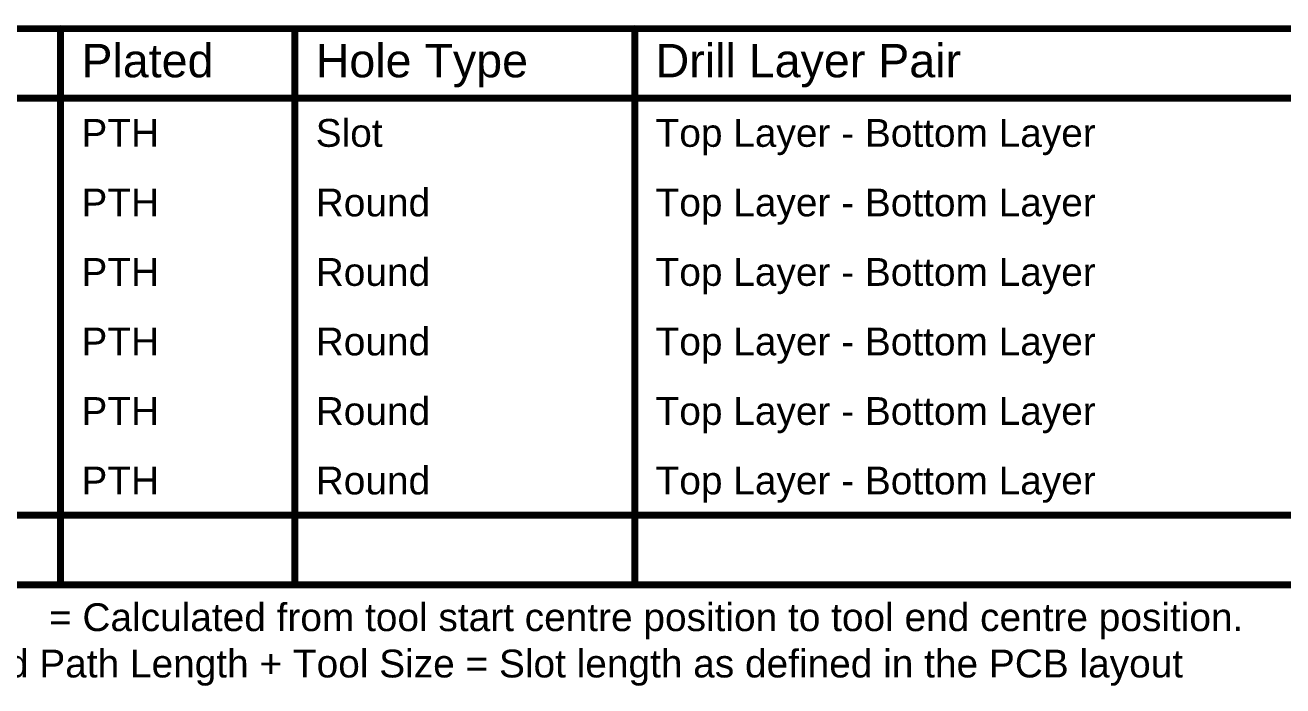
# Model space of a CAD drawing. Header units: inches. Extents: x -3 to 488, y -11 to 93.
# Drawn here: x 192.6 to 261.5, y 56.7 to 92.9 of the extents above; entities that cross this region are included whole.
import ezdxf

# ---------------------------------------------------------------- set-up
doc = ezdxf.new("R2010")
doc.units = ezdxf.units.IN
doc.layers.add('Drill Drawing', color=1, linetype='Continuous')
doc.styles.add('Arial', font='', dxfattribs={"height": 0.2})
doc.styles.get('Arial').set_extended_font_data('Arial')

msp = doc.modelspace()

# ---------------------------------------------------------------- linework, layer by layer
at = {"layer": 'Drill Drawing'}
for points in [[(137.351, 92.683, 0.381, 0.381, 0), (488.076, 92.683, 0.381, 0.381, 0)], [(194.511, 62.203, 0.381, 0.381, 0), (194.511, 92.683, 0.381, 0.381, 0)], [(207.36, 62.203, 0.381, 0.381, 0), (207.36, 92.683, 0.381, 0.381, 0)], [(225.998, 62.203, 0.381, 0.381, 0), (225.998, 92.683, 0.381, 0.381, 0)], [(137.351, 88.873, 0.381, 0.381, 0), (488.076, 88.873, 0.381, 0.381, 0)], [(137.351, 66.013, 0.381, 0.381, 0), (488.076, 66.013, 0.381, 0.381, 0)], [(137.351, 62.203, 0.381, 0.381, 0), (488.076, 62.203, 0.381, 0.381, 0)]]:
    msp.add_lwpolyline(points, format="xyseb", dxfattribs=at)
for points in [[(194.415, 92.683, 0.191, 0.191, 1), (194.606, 92.683, 0.191, 0.191, 1)], [(207.265, 92.683, 0.191, 0.191, 1), (207.455, 92.683, 0.191, 0.191, 1)], [(225.903, 92.683, 0.191, 0.191, 1), (226.094, 92.683, 0.191, 0.191, 1)], [(194.415, 62.203, 0.191, 0.191, 1), (194.606, 62.203, 0.191, 0.191, 1)], [(207.265, 62.203, 0.191, 0.191, 1), (207.455, 62.203, 0.191, 0.191, 1)], [(225.903, 62.203, 0.191, 0.191, 1), (226.094, 62.203, 0.191, 0.191, 1)]]:
    msp.add_lwpolyline(points, format="xyseb", close=True, dxfattribs=at)

# ---------------------------------------------------------------- texts
at = {"layer": 'Drill Drawing', "style": 'Arial'}
for s, height, p in [('Plated', 1.8288, (195.654, 90.016)), ('Hole Type', 1.8288, (208.503, 90.016)), ('Drill Layer Pair', 1.8288, (227.141, 90.016)), ('PTH', 1.524, (195.654, 86.206)), ('Slot', 1.524, (208.503, 86.206)), ('Top Layer - Bottom Layer', 1.524, (227.141, 86.206)), ('PTH', 1.524, (195.654, 82.396)), ('Round', 1.524, (208.503, 82.396)), ('Top Layer - Bottom Layer', 1.524, (227.141, 82.396)), ('PTH', 1.524, (195.654, 78.586)), ('Round', 1.524, (208.503, 78.586)), ('Top Layer - Bottom Layer', 1.524, (227.141, 78.586)), ('PTH', 1.524, (195.654, 74.776)), ('Round', 1.524, (208.503, 74.776)), ('Top Layer - Bottom Layer', 1.524, (227.141, 74.776)), ('PTH', 1.524, (195.654, 70.966)), ('Round', 1.524, (208.503, 70.966)), ('Top Layer - Bottom Layer', 1.524, (227.141, 70.966)), ('PTH', 1.524, (195.654, 67.156)), ('Round', 1.524, (208.503, 67.156)), ('Top Layer - Bottom Layer', 1.524, (227.141, 67.156)), ('= Calculated from tool start centre position to tool end centre position.', 1.524, (193.875, 59.664)), (' = Routed Path Length + Tool Size = Slot length as defined in the PCB layout', 1.524, (183.464, 57.124))]:
    msp.add_text(s, height=height, dxfattribs=at).set_placement(p)

doc.saveas('drawing.dxf')
